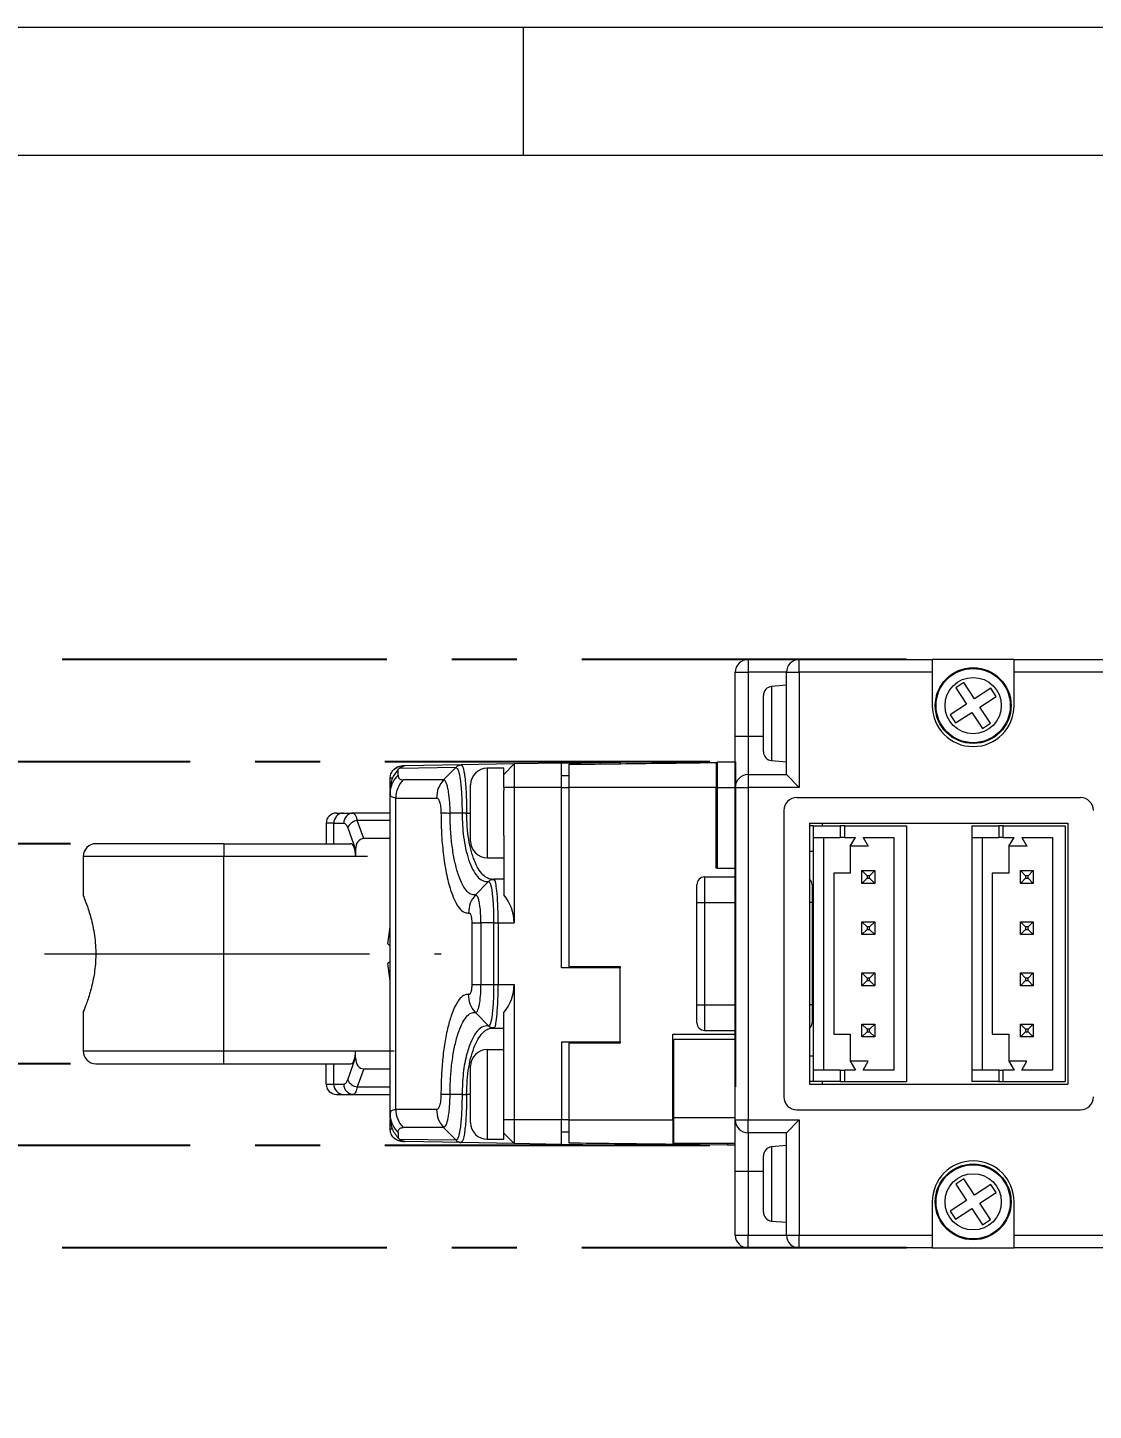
# Paper-space layout '시트1-ENG' of a CAD drawing. Header units: inches. Extents: x 0.2 to 16.3, y 0.2 to 11.5.
# Drawn here: x 3.568 to 5.208, y 9.368 to 11.496 of the extents above; entities that cross this region are included whole.
import ezdxf

# ---------------------------------------------------------------- set-up
doc = ezdxf.new("R2010")
doc.units = ezdxf.units.IN
doc.header["$MEASUREMENT"] = 0
doc.linetypes.add('CENTERX2', pattern=[0.8, 0.5, -0.1, 0.1, -0.1])
doc.layers.add('CENTER_LINE', color=7, linetype='CENTERX2')
doc.styles.add('SLDTEXTSTYLE0', font='TXT', dxfattribs={"width": 0.7})
doc.dimstyles.new('SLDDIMSTYLE10', dxfattribs={"dimtxt": 0.15748, "dimasz": 0.13, "dimexe": 0, "dimexo": 0.0625, "dimgap": 0.03937, "dimtad": 1, "dimdec": 3, "dimrnd": 1e-09, "dimdsep": 46, "dimtxsty": 'SLDTEXTSTYLE0', "dimsah": 1, "dimcen": 0.09, "dimadec": 0, "dimazin": 2, "dimtol": 1, "dimtm": 0.003937, "dimtfac": 1, "dimtdec": 3, "dimtofl": 0, "dimtmove": 0, "dimatfit": 3, "dimfxl": 1, "dimfrac": 2, "dimtolj": 1, "dimarcsym": 0})
doc.dimstyles.new('SLDDIMSTYLE4', dxfattribs={"dimtxt": 0.15748, "dimasz": 0.13, "dimexe": 0, "dimexo": 0.0625, "dimgap": 0.03937, "dimtad": 1, "dimdec": 3, "dimrnd": 1e-09, "dimdsep": 46, "dimtxsty": 'SLDTEXTSTYLE0', "dimsah": 1, "dimcen": 0.09, "dimadec": 0, "dimazin": 2, "dimtfac": 1, "dimtdec": 3, "dimtmove": 0, "dimatfit": 0, "dimfxl": 1, "dimfrac": 2, "dimtolj": 1, "dimtzin": 12, "dimarcsym": 0})
doc.dimstyles.new('SLDDIMSTYLE5', dxfattribs={"dimtxt": 0.15748, "dimasz": 0.13, "dimexe": 0, "dimexo": 0.0625, "dimgap": 0.03937, "dimtad": 1, "dimdec": 3, "dimrnd": 1e-09, "dimdsep": 46, "dimtxsty": 'SLDTEXTSTYLE0', "dimsah": 1, "dimcen": 0.09, "dimadec": 0, "dimazin": 2, "dimtfac": 1, "dimtdec": 3, "dimtofl": 0, "dimtmove": 0, "dimatfit": 3, "dimfxl": 1, "dimfrac": 2, "dimtolj": 1, "dimtzin": 12, "dimarcsym": 0})

# ---------------------------------------------------------------- blocks, each defined once
blk = doc.blocks.new('_D_61')
at = {"layer": 'CENTER_LINE'}
for p, q in [((4.6179, 10.3661), (3.0767, 10.3661)), ((3.116, 10.3661), (3.116, 9.7755)), ((4.6179, 9.7755), (3.0767, 9.7755))]:
    blk.add_line(p, q, dxfattribs=at)
for points in [[(3.116, 10.3661), (3.096, 10.2361), (3.136, 10.2361)], [(3.116, 9.7755), (3.136, 9.9055), (3.096, 9.9055)]]:
    blk.add_solid(points, dxfattribs=at)
at = {"layer": 'CENTER_LINE', "insert": (2.913, 9.8293), "char_height": 0.15748, "attachment_point": 1, "rotation": 90, "style": 'SLDTEXTSTYLE0'}
blk.add_mtext('0.591', dxfattribs=at)
blk = doc.blocks.new('_D_62')
at = {"layer": 'CENTER_LINE'}
for p, q in [((3.4185, 10.2401), (3.4185, 11.3565)), ((3.6336, 10.2401), (3.3791, 10.2401)), ((3.4185, 10.2401), (3.4185, 9.9015)), ((3.6336, 9.9015), (3.3791, 9.9015))]:
    blk.add_line(p, q, dxfattribs=at)
for points in [[(3.4185, 10.2401), (3.3985, 10.1101), (3.4385, 10.1101)], [(3.4185, 9.9015), (3.4385, 10.0315), (3.3985, 10.0315)]]:
    blk.add_solid(points, dxfattribs=at)
at = {"layer": 'CENTER_LINE', "attachment_point": 1, "rotation": 90, "style": 'SLDTEXTSTYLE0'}
for s, insert, char_height in [('0.004', (3.2686, 11.0184), 0.11024), ('0', (3.1401, 11.0184), 0.1102), ('-', (3.2686, 10.9382), 0.1102), ('0.339', (3.2155, 10.3942), 0.15748)]:
    blk.add_mtext(s, dxfattribs=dict(at, insert=insert, char_height=char_height))
blk = doc.blocks.new('_D_63')
at = {"layer": 'CENTER_LINE'}
for p, q in [((2.7084, 10.5235), (2.7084, 10.7735)), ((4.921, 10.5235), (2.669, 10.5235)), ((2.7084, 9.618), (2.7084, 10.5235)), ((4.921, 9.618), (2.669, 9.618)), ((2.7084, 9.618), (2.7084, 9.368))]:
    blk.add_line(p, q, dxfattribs=at)
for points in [[(2.7084, 10.5235), (2.7284, 10.6535), (2.6884, 10.6535)], [(2.7084, 9.618), (2.6884, 9.488), (2.7284, 9.488)]]:
    blk.add_solid(points, dxfattribs=at)
at = {"layer": 'CENTER_LINE', "insert": (2.5054, 9.8293), "char_height": 0.15748, "attachment_point": 1, "rotation": 90, "style": 'SLDTEXTSTYLE0'}
blk.add_mtext('0.906', dxfattribs=at)

psp = doc.layouts.new('시트1-ENG')

# ---------------------------------------------------------------- linework, layer by layer
at = {"color": 7, "linetype": 'Continuous', "lineweight": 18}
for p, q in [((16.3386, 11.4961), (0.1969, 11.4961)), ((4.3307, 11.4961), (4.3307, 11.2992)), ((16.1516, 11.2992), (0.3937, 11.2992)), ((4.6769, 10.5235), (4.6769, 10.5039)), ((4.6769, 10.5235), (4.7557, 10.5235)), ((4.7557, 10.5039), (4.7557, 10.5235)), ((4.7557, 10.5235), (4.9604, 10.5235)), ((4.9604, 10.5235), (4.9604, 10.5039)), ((5.0864, 10.5235), (4.9604, 10.5235)), ((5.0864, 10.5235), (5.4525, 10.5235)), ((5.0864, 10.5039), (5.0864, 10.5235)), ((4.6572, 10.5039), (4.6769, 10.5039)), ((4.6572, 10.4054), (4.6572, 10.5039)), ((4.736, 10.5039), (4.6769, 10.5039)), ((4.6769, 10.5039), (4.6769, 10.4054)), ((4.736, 10.5039), (4.7557, 10.5039)), ((4.736, 10.3464), (4.736, 10.5039)), ((4.7557, 10.5039), (4.7557, 10.3267)), ((4.9604, 10.5039), (4.7557, 10.5039)), ((4.9604, 10.5039), (4.9604, 10.4527)), ((5.0864, 10.4527), (5.0864, 10.5039)), ((5.4525, 10.5039), (5.0864, 10.5039)), ((4.736, 10.4842), (4.7131, 10.4822)), ((5.0092, 10.4881), (4.9967, 10.4799)), ((4.9967, 10.4799), (5.013, 10.4548)), ((5.0255, 10.463), (5.0092, 10.4881)), ((5.0506, 10.4794), (5.0255, 10.463)), ((5.0588, 10.4669), (5.0506, 10.4794)), ((4.7005, 10.3882), (4.7005, 10.4684)), ((5.013, 10.4548), (4.988, 10.4385)), ((5.0337, 10.4505), (5.0588, 10.4669)), ((5.0501, 10.4255), (5.0337, 10.4505)), ((4.988, 10.4385), (4.9962, 10.426)), ((4.9962, 10.426), (5.0212, 10.4423)), ((5.0212, 10.4423), (5.0376, 10.4173)), ((5.0376, 10.4173), (5.0501, 10.4255)), ((4.6572, 10.4054), (4.6769, 10.4054)), ((4.6572, 10.3267), (4.6572, 10.4054)), ((4.6769, 10.4054), (4.6769, 10.3464)), ((4.7005, 10.3818), (4.7005, 10.3882)), ((4.3895, 10.3641), (4.3167, 10.3629)), ((4.3895, 10.3641), (4.4801, 10.3657)), ((4.3895, 10.3267), (4.3895, 10.3641)), ((4.4801, 10.3657), (4.4801, 10.3633)), ((4.6277, 10.3651), (4.6297, 10.3651)), ((4.6297, 10.3661), (4.6572, 10.3661)), ((4.6297, 10.3267), (4.6297, 10.3661)), ((4.7131, 10.3681), (4.736, 10.3661)), ((4.1382, 10.3545), (4.1376, 10.3538)), ((4.1382, 10.3457), (4.1382, 10.3545)), ((4.1407, 10.3565), (4.2273, 10.358)), ((4.1486, 10.3599), (4.1451, 10.3599)), ((4.2352, 10.3614), (4.1486, 10.3599)), ((4.2082, 10.3382), (4.2273, 10.358)), ((4.3167, 10.3629), (4.2352, 10.3614)), ((4.3009, 10.3562), (4.2753, 10.3562)), ((4.2991, 10.3627), (4.299, 10.3626)), ((4.3167, 10.3629), (4.3009, 10.3468)), ((4.3009, 10.3468), (4.3009, 10.3562)), ((4.3009, 10.3267), (4.3009, 10.3468)), ((4.3167, 10.3629), (4.3167, 10.3267)), ((4.4013, 10.3447), (4.3895, 10.3447)), ((4.6769, 10.3464), (4.736, 10.3464)), ((4.6769, 10.3464), (4.6769, 10.3267)), ((4.736, 10.3464), (4.7557, 10.3267)), ((4.1257, 10.3252), (4.1257, 10.3402)), ((4.1257, 10.3179), (4.1257, 10.3232)), ((4.1259, 10.3216), (4.1259, 10.3157)), ((4.2082, 10.3382), (4.1457, 10.3382)), ((4.2498, 10.244), (4.2498, 10.3306)), ((4.3167, 10.3267), (4.3009, 10.3267)), ((4.3009, 10.3267), (4.3009, 10.322)), ((4.3009, 10.2526), (4.3009, 10.322)), ((4.3167, 10.3267), (4.3167, 10.1182)), ((4.3895, 10.3267), (4.3167, 10.3267)), ((4.3895, 10.0491), (4.3895, 10.3267)), ((4.3895, 10.3267), (4.4013, 10.3267)), ((4.4013, 10.0511), (4.4013, 10.3267)), ((4.6297, 10.3267), (4.6277, 10.3267)), ((4.6277, 10.2027), (4.6277, 10.3267)), ((4.6297, 10.3267), (4.6572, 10.3267)), ((4.6297, 10.2027), (4.6297, 10.3267)), ((4.6572, 10.3267), (4.6769, 10.3267)), ((4.6572, 10.1667), (4.6572, 10.3267)), ((4.6769, 10.3267), (4.6769, 9.8149)), ((4.7557, 10.3267), (4.6769, 10.3267)), ((4.1257, 9.8237), (4.1257, 10.3179)), ((4.1346, 9.8312), (4.1346, 10.3104)), ((4.1346, 10.3104), (4.1973, 10.3104)), ((5.1887, 10.3109), (4.7517, 10.3109)), ((4.054, 10.2873), (4.0692, 10.2873)), ((4.0695, 10.2871), (4.0666, 10.2871)), ((4.0699, 10.2868), (4.0692, 10.2873)), ((4.1257, 10.2873), (4.0692, 10.2873)), ((4.2366, 10.2873), (4.2182, 10.2873)), ((4.732, 10.2913), (4.732, 9.8503)), ((4.0392, 10.2716), (4.0273, 10.2716)), ((4.0273, 10.2716), (4.0273, 10.2401)), ((4.0392, 10.2401), (4.0392, 10.2716)), ((4.0392, 10.2716), (4.0544, 10.2716)), ((4.0605, 10.2647), (4.0727, 10.2311)), ((4.0854, 10.248), (4.0753, 10.2758)), ((4.1257, 10.2758), (4.0753, 10.2758)), ((4.7714, 10.2716), (5.169, 10.2716)), ((4.7714, 10.2716), (4.7714, 9.87)), ((4.7773, 10.2676), (4.7714, 10.2676)), ((4.7773, 10.2676), (4.7773, 10.2499)), ((4.7773, 10.2676), (4.8187, 10.2676)), ((4.7911, 10.2716), (4.7911, 10.2676)), ((4.8187, 10.2676), (4.8187, 10.2499)), ((4.8256, 10.2676), (4.8187, 10.2676)), ((4.8256, 10.2499), (4.8256, 10.2676)), ((4.8256, 10.2676), (4.921, 10.2676)), ((4.921, 10.2676), (4.921, 9.8739)), ((5.0214, 10.2676), (5.0214, 10.2499)), ((5.0214, 10.2676), (5.0627, 10.2676)), ((5.0627, 10.2676), (5.0627, 10.2499)), ((5.0697, 10.2676), (5.0627, 10.2676)), ((5.0697, 10.2499), (5.0697, 10.2676)), ((5.0697, 10.2676), (5.1651, 10.2676)), ((5.1651, 10.2676), (5.1651, 9.8739)), ((5.169, 10.2716), (5.169, 9.87)), ((3.8698, 10.2401), (3.8698, 10.2204)), ((3.8698, 10.2401), (4.0656, 10.2401)), ((4.1257, 10.248), (4.0854, 10.248)), ((4.3009, 10.2526), (4.3009, 10.1615)), ((4.6277, 10.248), (4.6297, 10.248)), ((4.7773, 10.2499), (4.8187, 10.2499)), ((4.7773, 10.2499), (4.7773, 9.8917)), ((4.7931, 10.2499), (4.7931, 9.8917)), ((4.8256, 10.2499), (4.8187, 10.2499)), ((4.8256, 10.2499), (4.8423, 10.2499)), ((4.8343, 10.2361), (4.8423, 10.2499)), ((4.862, 10.2361), (4.8343, 10.2361)), ((4.8343, 10.2361), (4.8343, 10.1948)), ((4.8541, 10.2499), (4.9013, 10.2499)), ((4.8541, 10.2499), (4.862, 10.2361)), ((4.9013, 10.2499), (4.9013, 9.8917)), ((5.0214, 10.2499), (5.0627, 10.2499)), ((5.0214, 10.2499), (5.0214, 9.8917)), ((5.0372, 10.2499), (5.0372, 9.8917)), ((5.0697, 10.2499), (5.0627, 10.2499)), ((5.0697, 10.2499), (5.0864, 10.2499)), ((5.0784, 10.2361), (5.0864, 10.2499)), ((5.1061, 10.2361), (5.0784, 10.2361)), ((5.0784, 10.2361), (5.0784, 10.1948)), ((5.0982, 10.2499), (5.1454, 10.2499)), ((5.0982, 10.2499), (5.1061, 10.2361)), ((5.1454, 10.2499), (5.1454, 9.8917)), ((3.6533, 10.2204), (3.6533, 10.1595)), ((3.8698, 9.9212), (3.8698, 10.2204)), ((4.0727, 10.2204), (3.8698, 10.2204)), ((4.0727, 10.2311), (4.0727, 10.2204)), ((4.2753, 10.2184), (4.3009, 10.2184)), ((4.7773, 10.2283), (4.7714, 10.2283)), ((4.6277, 10.2079), (4.6297, 10.2079)), ((4.6297, 10.2027), (4.6277, 10.2027)), ((4.6297, 10.2027), (4.6572, 10.2027)), ((4.8088, 10.1948), (4.8088, 9.9468)), ((4.8343, 10.1948), (4.8088, 10.1948)), ((4.8521, 10.1987), (4.86, 10.1909)), ((4.8521, 10.1987), (4.8718, 10.1987)), ((4.8521, 10.1791), (4.8521, 10.1987)), ((4.8639, 10.1909), (4.8718, 10.1987)), ((4.8718, 10.1987), (4.8718, 10.1791)), ((5.0529, 10.1948), (5.0529, 9.9468)), ((5.0784, 10.1948), (5.0529, 10.1948)), ((5.0962, 10.1791), (5.0962, 10.1987)), ((5.0962, 10.1987), (5.1041, 10.1909)), ((5.0962, 10.1987), (5.1159, 10.1987)), ((5.108, 10.1909), (5.1159, 10.1987)), ((5.1159, 10.1987), (5.1159, 10.1791)), ((4.2773, 10.1818), (4.2574, 10.1612)), ((4.2803, 10.1855), (4.277, 10.1864)), ((4.2872, 10.1844), (4.2828, 10.1842)), ((4.2854, 10.1853), (4.2836, 10.1851)), ((4.3009, 10.1856), (4.2853, 10.1853)), ((4.2857, 10.1853), (4.2854, 10.1853)), ((4.5982, 10.1495), (4.5982, 10.1771)), ((4.61, 10.1889), (4.61, 10.1495)), ((4.61, 10.1889), (4.6572, 10.1889)), ((4.7753, 10.1771), (4.7753, 10.1495)), ((4.8521, 10.1791), (4.86, 10.1869)), ((4.8718, 10.1791), (4.8521, 10.1791)), ((4.8639, 10.1909), (4.86, 10.1909)), ((4.86, 10.1909), (4.86, 10.1869)), ((4.86, 10.1869), (4.8639, 10.1869)), ((4.8639, 10.1869), (4.8639, 10.1909)), ((4.8639, 10.1869), (4.8718, 10.1791)), ((5.0962, 10.1791), (5.1041, 10.1869)), ((5.1159, 10.1791), (5.0962, 10.1791)), ((5.1041, 10.1909), (5.1041, 10.1869)), ((5.108, 10.1909), (5.1041, 10.1909)), ((5.1041, 10.1869), (5.108, 10.1869)), ((5.108, 10.1869), (5.108, 10.1909)), ((5.108, 10.1869), (5.1159, 10.1791)), ((4.6572, 10.1495), (4.6572, 10.1667)), ((4.5982, 10.1495), (4.61, 10.1495)), ((4.5982, 9.992), (4.5982, 10.1495)), ((4.61, 10.1495), (4.6572, 10.1495)), ((4.61, 10.1495), (4.61, 9.992)), ((4.6572, 10.1495), (4.6572, 9.992)), ((4.7753, 10.1495), (4.7753, 9.992)), ((4.1223, 10.086), (4.1257, 10.1123)), ((4.2516, 10.1183), (4.2516, 10.0233)), ((4.2852, 10.1182), (4.2657, 10.1182)), ((4.2657, 10.1182), (4.2657, 10.0234)), ((4.2852, 10.1182), (4.2852, 10.0234)), ((4.2922, 10.1182), (4.2922, 10.0234)), ((4.2922, 10.1182), (4.3167, 10.1182)), ((4.8521, 10.1003), (4.8521, 10.12)), ((4.86, 10.1121), (4.8521, 10.12)), ((4.8521, 10.12), (4.8718, 10.12)), ((4.8521, 10.1003), (4.86, 10.1082)), ((4.86, 10.1121), (4.86, 10.1082)), ((4.8639, 10.1121), (4.86, 10.1121)), ((4.86, 10.1082), (4.8639, 10.1082)), ((4.8639, 10.1121), (4.8718, 10.12)), ((4.8639, 10.1082), (4.8639, 10.1121)), ((4.8718, 10.1003), (4.8639, 10.1082)), ((4.8718, 10.12), (4.8718, 10.1003)), ((5.0962, 10.1003), (5.0962, 10.12)), ((5.1041, 10.1121), (5.0962, 10.12)), ((5.0962, 10.12), (5.1159, 10.12)), ((5.0962, 10.1003), (5.1041, 10.1082)), ((5.1041, 10.1121), (5.1041, 10.1082)), ((5.108, 10.1121), (5.1041, 10.1121)), ((5.1041, 10.1082), (5.108, 10.1082)), ((5.108, 10.1121), (5.1159, 10.12)), ((5.108, 10.1082), (5.108, 10.1121)), ((5.1159, 10.1003), (5.108, 10.1082)), ((5.1159, 10.12), (5.1159, 10.1003)), ((4.8718, 10.1003), (4.8521, 10.1003)), ((5.1159, 10.1003), (5.0962, 10.1003)), ((4.1223, 10.086), (4.1257, 10.0826)), ((4.1257, 10.059), (4.1223, 10.0556)), ((4.1257, 10.0293), (4.1223, 10.0556)), ((4.4801, 10.0491), (4.3895, 10.0491)), ((4.4013, 10.0511), (4.4013, 10.0491)), ((4.4013, 10.0511), (4.4801, 10.0511)), ((4.4801, 10.0511), (4.4801, 10.0491)), ((4.4801, 9.935), (4.4801, 10.0491)), ((4.2657, 10.0234), (4.2852, 10.0234)), ((4.2922, 10.0234), (4.3167, 10.0234)), ((4.3167, 10.0234), (4.3167, 9.8149)), ((4.8521, 10.0216), (4.8521, 10.0413)), ((4.8521, 10.0413), (4.86, 10.0334)), ((4.8521, 10.0413), (4.8718, 10.0413)), ((4.86, 10.0294), (4.8521, 10.0216)), ((4.86, 10.0334), (4.86, 10.0294)), ((4.8639, 10.0334), (4.86, 10.0334)), ((4.86, 10.0294), (4.8639, 10.0294)), ((4.8718, 10.0413), (4.8639, 10.0334)), ((4.8639, 10.0294), (4.8639, 10.0334)), ((4.8639, 10.0294), (4.8718, 10.0216)), ((4.8718, 10.0413), (4.8718, 10.0216)), ((5.0962, 10.0216), (5.0962, 10.0413)), ((5.0962, 10.0413), (5.1041, 10.0334)), ((5.0962, 10.0413), (5.1159, 10.0413)), ((5.1041, 10.0294), (5.0962, 10.0216)), ((5.1041, 10.0334), (5.1041, 10.0294)), ((5.108, 10.0334), (5.1041, 10.0334)), ((5.1041, 10.0294), (5.108, 10.0294)), ((5.1159, 10.0413), (5.108, 10.0334)), ((5.108, 10.0294), (5.108, 10.0334)), ((5.108, 10.0294), (5.1159, 10.0216)), ((5.1159, 10.0413), (5.1159, 10.0216)), ((4.8718, 10.0216), (4.8521, 10.0216)), ((5.1159, 10.0216), (5.0962, 10.0216)), ((3.6533, 9.9823), (3.6533, 9.9212)), ((4.5982, 9.992), (4.61, 9.992)), ((4.5982, 9.9645), (4.5982, 9.992)), ((4.61, 9.992), (4.6572, 9.992)), ((4.61, 9.992), (4.61, 9.9527)), ((4.6572, 9.9749), (4.6572, 9.992)), ((4.7753, 9.992), (4.7753, 9.9645)), ((4.2574, 9.9803), (4.2773, 9.9598)), ((4.3009, 9.8889), (4.3009, 9.9801)), ((4.6572, 9.8149), (4.6572, 9.9749)), ((4.8521, 9.9428), (4.8521, 9.9625)), ((4.8521, 9.9625), (4.86, 9.9546)), ((4.8521, 9.9625), (4.8718, 9.9625)), ((4.8639, 9.9546), (4.8718, 9.9625)), ((4.8718, 9.9625), (4.8718, 9.9428)), ((5.0962, 9.9428), (5.0962, 9.9625)), ((5.0962, 9.9625), (5.1041, 9.9546)), ((5.0962, 9.9625), (5.1159, 9.9625)), ((5.108, 9.9546), (5.1159, 9.9625)), ((5.1159, 9.9625), (5.1159, 9.9428)), ((4.2805, 9.9575), (4.2872, 9.9572)), ((4.2852, 9.9562), (4.3009, 9.956)), ((4.5608, 9.9468), (4.6572, 9.9468)), ((4.5608, 9.8149), (4.5608, 9.9468)), ((4.5627, 9.8188), (4.5627, 9.9387)), ((4.6572, 9.9387), (4.5627, 9.9387)), ((4.61, 9.9527), (4.6572, 9.9527)), ((4.8088, 9.9468), (4.8343, 9.9468)), ((4.8343, 9.9468), (4.8343, 9.9054)), ((4.8521, 9.9428), (4.86, 9.9507)), ((4.8718, 9.9428), (4.8521, 9.9428)), ((4.86, 9.9546), (4.86, 9.9507)), ((4.8639, 9.9546), (4.86, 9.9546)), ((4.86, 9.9507), (4.8639, 9.9507)), ((4.8639, 9.9507), (4.8639, 9.9546)), ((4.8639, 9.9507), (4.8718, 9.9428)), ((5.0529, 9.9468), (5.0784, 9.9468)), ((5.0784, 9.9468), (5.0784, 9.9054)), ((5.0962, 9.9428), (5.1041, 9.9507)), ((5.1159, 9.9428), (5.0962, 9.9428)), ((5.1041, 9.9546), (5.1041, 9.9507)), ((5.108, 9.9546), (5.1041, 9.9546)), ((5.1041, 9.9507), (5.108, 9.9507)), ((5.108, 9.9507), (5.108, 9.9546)), ((5.108, 9.9507), (5.1159, 9.9428)), ((3.8698, 9.9212), (4.0727, 9.9212)), ((3.8698, 9.9015), (3.8698, 9.9212)), ((4.0727, 9.9105), (4.0727, 9.9212)), ((4.3009, 9.9231), (4.2753, 9.9231)), ((4.3895, 9.935), (4.4801, 9.935)), ((4.3895, 9.935), (4.3895, 9.8149)), ((4.4013, 9.935), (4.4013, 9.933)), ((4.4013, 9.8149), (4.4013, 9.933)), ((4.4801, 9.933), (4.4013, 9.933)), ((4.4801, 9.935), (4.4801, 9.933)), ((3.8698, 9.9015), (4.0656, 9.9015)), ((4.0273, 9.87), (4.0273, 9.9015)), ((4.0392, 9.87), (4.0392, 9.9015)), ((4.0605, 9.8769), (4.0727, 9.9105)), ((4.2498, 9.8536), (4.2498, 9.8976)), ((4.7773, 9.9133), (4.7714, 9.9133)), ((4.8343, 9.9054), (4.8423, 9.8917)), ((4.862, 9.9054), (4.8343, 9.9054)), ((4.8541, 9.8917), (4.862, 9.9054)), ((5.0784, 9.9054), (5.0864, 9.8917)), ((5.1061, 9.9054), (5.0784, 9.9054)), ((5.0982, 9.8917), (5.1061, 9.9054)), ((4.0854, 9.8936), (4.0753, 9.8658)), ((4.0854, 9.8936), (4.1257, 9.8936)), ((4.3009, 9.8532), (4.3009, 9.8889)), ((4.5627, 9.8936), (4.5608, 9.8936)), ((4.7773, 9.8917), (4.7773, 9.8739)), ((4.8187, 9.8917), (4.7773, 9.8917)), ((4.8187, 9.8917), (4.8256, 9.8917)), ((4.8187, 9.8917), (4.8187, 9.8739)), ((4.8423, 9.8917), (4.8256, 9.8917)), ((4.8256, 9.8739), (4.8256, 9.8917)), ((4.9013, 9.8917), (4.8541, 9.8917)), ((5.0214, 9.8917), (5.0214, 9.8739)), ((5.0627, 9.8917), (5.0214, 9.8917)), ((5.0627, 9.8917), (5.0697, 9.8917)), ((5.0627, 9.8917), (5.0627, 9.8739)), ((5.0864, 9.8917), (5.0697, 9.8917)), ((5.0697, 9.8739), (5.0697, 9.8917)), ((5.1454, 9.8917), (5.0982, 9.8917)), ((4.0273, 9.87), (4.0392, 9.87)), ((4.0392, 9.87), (4.0544, 9.87)), ((4.054, 9.8542), (4.0692, 9.8542)), ((4.0666, 9.8545), (4.0696, 9.8545)), ((4.0692, 9.8542), (4.1257, 9.8542)), ((4.0753, 9.8658), (4.1257, 9.8658)), ((4.2366, 9.8542), (4.2182, 9.8543)), ((4.2498, 9.8109), (4.2498, 9.8536)), ((4.3009, 9.8196), (4.3009, 9.8532)), ((4.7773, 9.8739), (4.7714, 9.8739)), ((4.7714, 9.87), (5.169, 9.87)), ((4.8187, 9.8739), (4.7773, 9.8739)), ((4.7911, 9.8739), (4.7911, 9.87)), ((4.8187, 9.8739), (4.8256, 9.8739)), ((4.8256, 9.8739), (4.921, 9.8739)), ((5.0627, 9.8739), (5.0214, 9.8739)), ((5.0627, 9.8739), (5.0697, 9.8739)), ((5.0697, 9.8739), (5.1651, 9.8739)), ((4.1257, 9.8237), (4.1262, 9.8248)), ((4.1257, 9.8183), (4.1257, 9.8237)), ((4.1257, 9.8014), (4.1257, 9.8164)), ((4.1259, 9.8259), (4.1259, 9.8199)), ((4.1973, 9.8312), (4.1346, 9.8312)), ((4.3009, 9.8149), (4.3009, 9.8196)), ((4.3167, 9.8149), (4.3009, 9.8149)), ((4.3009, 9.7947), (4.3009, 9.8149)), ((4.3895, 9.8149), (4.3167, 9.8149)), ((4.3167, 9.8149), (4.3167, 9.7787)), ((4.3895, 9.7774), (4.3895, 9.8149)), ((4.4013, 9.8149), (4.3895, 9.8149)), ((4.5608, 9.8149), (4.5627, 9.8149)), ((4.5627, 9.8188), (4.6572, 9.8188)), ((4.5627, 9.7794), (4.5627, 9.8188)), ((4.6572, 9.8149), (4.6769, 9.8149)), ((4.6572, 9.7361), (4.6572, 9.8149)), ((4.6769, 9.8149), (4.7557, 9.8149)), ((4.6769, 9.7952), (4.6769, 9.8149)), ((4.736, 9.7952), (4.7557, 9.8149)), ((4.7517, 9.8306), (5.1887, 9.8306)), ((4.7557, 9.8149), (4.7557, 9.6377)), ((4.1382, 9.7958), (4.1382, 9.7871)), ((4.2082, 9.8033), (4.1457, 9.8033)), ((4.2273, 9.7836), (4.2082, 9.8033)), ((4.3009, 9.7854), (4.3009, 9.7947)), ((4.3167, 9.7787), (4.3009, 9.7947)), ((4.3895, 9.7969), (4.4013, 9.7969)), ((4.736, 9.7952), (4.6769, 9.7952)), ((4.6769, 9.7952), (4.6769, 9.7361)), ((4.736, 9.6377), (4.736, 9.7952)), ((4.1382, 9.7871), (4.1376, 9.7878)), ((4.2273, 9.7836), (4.1407, 9.7851)), ((4.1486, 9.7816), (4.1451, 9.7817)), ((4.2352, 9.7801), (4.1486, 9.7816)), ((4.2368, 9.7823), (4.2352, 9.7801)), ((4.3167, 9.7787), (4.2352, 9.7801)), ((4.2753, 9.7854), (4.3009, 9.7854)), ((4.299, 9.779), (4.2991, 9.7789)), ((4.3895, 9.7774), (4.3167, 9.7787)), ((4.4879, 9.7757), (4.3895, 9.7774)), ((4.4879, 9.7782), (4.4879, 9.7757)), ((4.4879, 9.7757), (4.4998, 9.7755)), ((4.5687, 9.7755), (4.4998, 9.7755)), ((4.6454, 9.7763), (4.5608, 9.7773)), ((4.5627, 9.7794), (4.6572, 9.7794)), ((4.5687, 9.7755), (4.5687, 9.7772)), ((4.6454, 9.7794), (4.6454, 9.7763)), ((4.6572, 9.7761), (4.6454, 9.7763)), ((4.736, 9.7755), (4.7131, 9.7735)), ((4.7005, 9.6795), (4.7005, 9.7598)), ((4.6572, 9.7361), (4.6769, 9.7361)), ((4.6572, 9.6377), (4.6572, 9.7361)), ((4.6769, 9.7361), (4.6769, 9.6377)), ((5.0092, 9.7243), (4.9967, 9.7161)), ((4.9967, 9.7161), (5.013, 9.6911)), ((5.0255, 9.6992), (5.0092, 9.7243)), ((5.0506, 9.7156), (5.0255, 9.6992)), ((5.0588, 9.7031), (5.0506, 9.7156)), ((4.9604, 9.6889), (4.9604, 9.6377)), ((5.013, 9.6911), (4.988, 9.6747)), ((5.0337, 9.6867), (5.0588, 9.7031)), ((5.0501, 9.6617), (5.0337, 9.6867)), ((5.0864, 9.6377), (5.0864, 9.6889)), ((4.7005, 9.6731), (4.7005, 9.6795)), ((4.988, 9.6747), (4.9962, 9.6622)), ((4.9962, 9.6622), (5.0212, 9.6785)), ((5.0212, 9.6785), (5.0376, 9.6535)), ((5.0376, 9.6535), (5.0501, 9.6617)), ((4.7131, 9.6594), (4.736, 9.6574)), ((4.6572, 9.6377), (4.6769, 9.6377)), ((4.6769, 9.6377), (4.736, 9.6377)), ((4.6769, 9.618), (4.6769, 9.6377)), ((4.736, 9.6377), (4.7557, 9.6377)), ((4.7557, 9.6377), (4.9604, 9.6377)), ((4.7557, 9.618), (4.7557, 9.6377)), ((4.9604, 9.6377), (4.9604, 9.618)), ((5.0864, 9.6377), (5.4525, 9.6377)), ((5.0864, 9.618), (5.0864, 9.6377)), ((4.7557, 9.618), (4.6769, 9.618)), ((4.9604, 9.618), (4.7557, 9.618)), ((4.9604, 9.618), (5.0864, 9.618)), ((5.4525, 9.618), (5.0864, 9.618))]:
    psp.add_line(p, q, dxfattribs=at)
at = {"color": 8, "linetype": 'Continuous', "lineweight": 18}
for p, q in [((4.7131, 10.4822), (4.7131, 10.3765)), ((4.6769, 10.4054), (4.7005, 10.4054)), ((4.7131, 10.3765), (4.7131, 10.3681)), ((4.1451, 10.3599), (4.1451, 10.3593)), ((4.2753, 10.3562), (4.2753, 10.2184)), ((4.2436, 10.2873), (4.2498, 10.2873)), ((4.6297, 10.2469), (4.6277, 10.2469)), ((3.8698, 10.2204), (3.6533, 10.2204)), ((4.6297, 10.2162), (4.6277, 10.2162)), ((4.6297, 10.2132), (4.6277, 10.2132)), ((4.6297, 10.2128), (4.6277, 10.2128)), ((4.7753, 10.1495), (4.7714, 10.1495)), ((4.7753, 9.992), (4.7714, 9.992)), ((3.6533, 9.9212), (3.8698, 9.9212)), ((4.2753, 9.9231), (4.2753, 9.8532)), ((4.2498, 9.8542), (4.2436, 9.8542)), ((4.2753, 9.8532), (4.2753, 9.7854)), ((4.1451, 9.7823), (4.1451, 9.7817)), ((4.7131, 9.7735), (4.7131, 9.6678)), ((4.6769, 9.7361), (4.7005, 9.7361)), ((4.7131, 9.6678), (4.7131, 9.6594))]:
    psp.add_line(p, q, dxfattribs=at)
at = {"color": 7, "linetype": 'Continuous', "lineweight": 18}
for centre, radius in [((5.0234, 10.4527), 0.0584), ((5.0234, 10.4527), 0.0571), ((5.0234, 10.4527), 0.0433), ((5.0234, 9.6889), 0.0584), ((5.0234, 9.6889), 0.0571), ((5.0234, 9.6889), 0.0433)]:
    psp.add_circle(centre, radius, dxfattribs=at)
for centre, radius, start, end in [((4.6769, 10.5039), 0.0197, 90, 180), ((4.7557, 10.5039), 0.0197, 90, 180), ((4.7143, 10.4684), 0.0138, 95, 180), ((5.0234, 10.4527), 0.063, 180, 0), ((4.7143, 10.3818), 0.0138, 180, 265), ((4.1488, 10.3487), 0.0112, 91.1771, 136.307), ((4.2753, 10.3306), 0.0256, 90, 180), ((4.6769, 10.3267), 0.0197, 90, 180), ((4.1747, 10.3105), 0.0401, 136.2244, 180.1629), ((4.7517, 10.2913), 0.0197, 90, 180), ((5.1887, 10.2913), 0.0197, 0, 90), ((4.0431, 10.2716), 0.0157, 90, 180), ((4.0545, 10.272), 0.0153, 91.8362, 181.7254), ((4.0697, 10.272), 0.0153, 91.8362, 181.7254), ((4.0778, 10.2571), 0.0189, 97.6156, 156.3064), ((3.673, 10.2204), 0.0197, 90, 180), ((4.2753, 10.244), 0.0256, 180, 270), ((4.61, 10.1771), 0.0118, 90, 180), ((4.7635, 10.1771), 0.0118, 0, 48.1897), ((4.61, 9.9645), 0.0118, 180, 270), ((4.7635, 9.9645), 0.0118, 311.8103, 0), ((3.673, 9.9212), 0.0197, 180, 270), ((4.2753, 9.8976), 0.0256, 90, 180), ((4.0778, 9.8845), 0.0189, 203.6936, 262.3844), ((4.0431, 9.87), 0.0157, 180, 270), ((4.0545, 9.8695), 0.0153, 178.2746, 268.1638), ((4.0697, 9.8695), 0.0153, 178.2746, 268.1638), ((4.7517, 9.8503), 0.0197, 180, 270), ((5.1887, 9.8503), 0.0197, 270, 0), ((4.1747, 9.8311), 0.0401, 179.8371, 223.7756), ((4.2753, 9.8109), 0.0256, 180, 270), ((4.6769, 9.8149), 0.0197, 180, 270), ((4.1488, 9.7928), 0.0112, 223.693, 268.8224), ((4.7143, 9.7598), 0.0138, 95, 180), ((5.0234, 9.6889), 0.063, 0, 180), ((4.7143, 9.6731), 0.0138, 180, 265), ((4.6769, 9.6377), 0.0197, 180, 270), ((4.7557, 9.6377), 0.0197, 180, 270)]:
    psp.add_arc(centre, radius, start, end, dxfattribs=at)
at = {"color": 8, "linetype": 'Continuous', "lineweight": 18}
for centre, start, end in [((4.1634, 10.3177), 131.9193, 174.1094), ((4.1634, 9.8238), 185.8906, 228.0807)]:
    psp.add_arc(centre, 0.0376, start, end, dxfattribs=at)
at = {"color": 7, "linetype": 'Continuous', "lineweight": 18}
for centre, major_axis, ratio, start_param, end_param in [((4.0656, 10.2204), (0, 0.0197), 0.36397, 4.712389, 6.283185), ((4.0895, 10.2257), (0.0079, -0.0216), 0.684791, 2.897326, 4.223856), ((4.2513, 10.1182), (0, 0.0665), 0.982842, 4.712389, 5.421162), ((4.2513, 10.0234), (0, 0.0665), 0.982842, 4.003616, 4.712389), ((4.0656, 9.9212), (0, 0.0197), 0.36397, 3.141593, 4.712389), ((4.0895, 9.9159), (-0.0079, -0.0216), 0.684791, 5.200922, 6.527452)]:
    psp.add_ellipse(centre, major_axis=major_axis, ratio=ratio, start_param=start_param, end_param=end_param, dxfattribs=at)
for points, knots in [([(4.4013, 10.3623), (4.4436, 10.3628), (4.519, 10.3637), (4.5945, 10.3647), (4.6277, 10.3651)], [0, 0, 0, 0, 0.560004, 1, 1, 1, 1]), ([(4.6277, 10.3651), (4.6277, 10.3647), (4.6277, 10.3638), (4.6277, 10.3572), (4.6277, 10.3474), (4.6277, 10.3367), (4.6277, 10.3295), (4.6277, 10.3267)], [0, 0, 0, 0, 0.214703, 0.429407, 0.644092, 0.858769, 1, 1, 1, 1]), ([(4.1257, 10.3402), (4.126, 10.3427), (4.1265, 10.3477), (4.131, 10.3543), (4.1365, 10.358), (4.1413, 10.3596), (4.1438, 10.3598), (4.1451, 10.3599)], [0, 0, 0, 0, 0.260217, 0.529104, 0.765257, 0.882426, 1, 1, 1, 1]), ([(4.1376, 10.3538), (4.134, 10.349), (4.1273, 10.34), (4.1263, 10.3286), (4.1257, 10.3232)], [0, 0, 0, 0, 0.5298078, 1, 1, 1, 1]), ([(4.1453, 10.3595), (4.1441, 10.3594), (4.1418, 10.3592), (4.1382, 10.3584), (4.1351, 10.357), (4.1326, 10.3555), (4.1317, 10.3542), (4.1316, 10.3541)], [0, 0, 0, 0, 0.222174, 0.413005, 0.687461, 0.978017, 1, 1, 1, 1]), ([(4.1486, 10.3599), (4.1481, 10.3599), (4.1471, 10.3598), (4.1454, 10.359), (4.1437, 10.3582), (4.1418, 10.3571), (4.1396, 10.3557), (4.1384, 10.3547), (4.1378, 10.3543)], [0, 0, 0, 0, 0.190555, 0.35137, 0.488522, 0.60889, 0.817293, 1, 1, 1, 1]), ([(4.1379, 10.3542), (4.1379, 10.3543), (4.1378, 10.3545), (4.1381, 10.3545), (4.1382, 10.3545)], [0, 0, 0, 0, 0.2820927, 1, 1, 1, 1]), ([(4.1407, 10.3565), (4.1407, 10.3565), (4.1406, 10.3564), (4.1403, 10.3563), (4.1397, 10.3559), (4.139, 10.3552), (4.1385, 10.3547), (4.1382, 10.3545)], [0, 0, 0, 0, 0.105787, 0.213994, 0.459109, 0.727072, 1, 1, 1, 1]), ([(4.1382, 10.3457), (4.1385, 10.3435), (4.1391, 10.3392), (4.1435, 10.3385), (4.1457, 10.3382)], [0, 0, 0, 0, 0.504154, 1, 1, 1, 1]), ([(4.2273, 10.358), (4.2277, 10.3583), (4.2288, 10.3594), (4.2308, 10.3605), (4.2331, 10.3613), (4.2345, 10.3614), (4.2352, 10.3614)], [0, 0, 0, 0, 0.183981, 0.49927, 0.753248, 1, 1, 1, 1]), ([(4.2273, 10.358), (4.2285, 10.3568), (4.231, 10.3545), (4.2341, 10.3383), (4.2362, 10.315), (4.2365, 10.2966), (4.2366, 10.2873)], [0, 0, 0, 0, 0.249805, 0.499421, 0.749356, 1, 1, 1, 1]), ([(4.2352, 10.3614), (4.2352, 10.3614), (4.2352, 10.3614), (4.2352, 10.3614), (4.2353, 10.3614), (4.2358, 10.3614), (4.2364, 10.3604), (4.2368, 10.3596)], [0, 0, 0, 0, 0.00149, 0.01351, 0.04715, 0.17482, 1, 1, 1, 1]), ([(4.4013, 10.3267), (4.4013, 10.3307), (4.4013, 10.3387), (4.4013, 10.3494), (4.4013, 10.3574), (4.4013, 10.3617), (4.4013, 10.3621), (4.4013, 10.3623)], [0, 0, 0, 0, 0.2147016, 0.4294041, 0.6440889, 0.8587662, 1, 1, 1, 1]), ([(4.2082, 10.3382), (4.205, 10.3342), (4.1987, 10.326), (4.1978, 10.3156), (4.1973, 10.3104)], [0, 0, 0, 0, 0.500435, 1, 1, 1, 1]), ([(4.2182, 10.2873), (4.2181, 10.2928), (4.2179, 10.3045), (4.2163, 10.318), (4.2144, 10.3273), (4.2126, 10.3331), (4.2105, 10.3373), (4.209, 10.3379), (4.2082, 10.3382)], [0, 0, 0, 0, 0.20459, 0.437673, 0.566426, 0.702382, 0.846176, 1, 1, 1, 1]), ([(4.6277, 10.3267), (4.5855, 10.3267), (4.51, 10.3268), (4.4345, 10.3267), (4.4013, 10.3267)], [0, 0, 0, 0, 0.560005, 1, 1, 1, 1]), ([(4.1346, 10.3104), (4.132, 10.3107), (4.1268, 10.3114), (4.1261, 10.3157), (4.1257, 10.3179)], [0, 0, 0, 0, 0.495576, 1, 1, 1, 1]), ([(4.1973, 10.3104), (4.1982, 10.3103), (4.1994, 10.3102), (4.201, 10.3075), (4.202, 10.3048), (4.2029, 10.3012), (4.2036, 10.2969), (4.2041, 10.2923), (4.2041, 10.2891), (4.2041, 10.2875)], [0, 0, 0, 0, 0.245572, 0.373218, 0.499285, 0.625401, 0.751777, 0.877837, 1, 1, 1, 1]), ([(4.2041, 10.2875), (4.2043, 10.2773), (4.2046, 10.2561), (4.2074, 10.2246), (4.212, 10.194), (4.2195, 10.1645), (4.2286, 10.1448), (4.2381, 10.1341), (4.2438, 10.1336), (4.2467, 10.1333)], [0, 0, 0, 0, 0.1215868, 0.2524027, 0.39297, 0.5431842, 0.7413846, 0.8630007, 1, 1, 1, 1]), ([(4.2041, 10.2875), (4.2056, 10.2875), (4.2085, 10.2874), (4.215, 10.2874), (4.2182, 10.2873)], [0, 0, 0, 0, 0.497276, 1, 1, 1, 1]), ([(4.2574, 10.1612), (4.255, 10.1613), (4.25, 10.1613), (4.2428, 10.1678), (4.236, 10.1786), (4.2299, 10.1941), (4.2249, 10.2135), (4.2211, 10.2362), (4.2186, 10.2612), (4.2183, 10.2786), (4.2182, 10.2873)], [0, 0, 0, 0, 0.123584, 0.248726, 0.373798, 0.499207, 0.624438, 0.749796, 0.875432, 1, 1, 1, 1]), ([(4.2366, 10.2873), (4.237, 10.2749), (4.2377, 10.2556), (4.242, 10.232), (4.2466, 10.2149), (4.2527, 10.2002), (4.26, 10.1891), (4.2684, 10.182), (4.2743, 10.1819), (4.2773, 10.1818)], [0, 0, 0, 0, 0.2085135, 0.3236811, 0.4455327, 0.5742537, 0.7096409, 0.8517686, 1, 1, 1, 1]), ([(4.2436, 10.2873), (4.2423, 10.2873), (4.2398, 10.2873), (4.2377, 10.2873), (4.2366, 10.2873)], [0, 0, 0, 0, 0.497258, 1, 1, 1, 1]), ([(4.2836, 10.1851), (4.281, 10.1854), (4.276, 10.1861), (4.2684, 10.1919), (4.2616, 10.201), (4.2564, 10.2116), (4.2529, 10.2213), (4.2497, 10.2321), (4.2465, 10.2467), (4.2442, 10.2663), (4.2438, 10.2802), (4.2436, 10.2873)], [0, 0, 0, 0, 0.125745, 0.25123, 0.384795, 0.501655, 0.567479, 0.631015, 0.751263, 0.872159, 1, 1, 1, 1]), ([(4.0544, 10.2716), (4.0554, 10.2713), (4.057, 10.2709), (4.059, 10.2682), (4.06, 10.2658), (4.0605, 10.2647)], [0, 0, 0, 0, 0.428724, 0.713281, 1, 1, 1, 1]), ([(3.8698, 10.2401), (3.8575, 10.2401), (3.8327, 10.2401), (3.8025, 10.2401), (3.7791, 10.2401), (3.756, 10.2401), (3.7297, 10.2401), (3.704, 10.2401), (3.6861, 10.2401), (3.675, 10.2401), (3.6736, 10.2401), (3.673, 10.2401)], [0, 0, 0, 0, 0.120042, 0.239982, 0.304399, 0.36875, 0.500082, 0.631415, 0.760018, 0.880043, 1, 1, 1, 1]), ([(4.2854, 10.1853), (4.2846, 10.1852), (4.2831, 10.1851), (4.281, 10.1844), (4.279, 10.1833), (4.2779, 10.1823), (4.2773, 10.1818)], [0, 0, 0, 0, 0.247686, 0.500027, 0.752355, 1, 1, 1, 1]), ([(4.2773, 10.1818), (4.2784, 10.1811), (4.2804, 10.1798), (4.2826, 10.1676), (4.2839, 10.1547), (4.2847, 10.1434), (4.2851, 10.1311), (4.2851, 10.1225), (4.2852, 10.1182)], [0, 0, 0, 0, 0.249328, 0.498429, 0.623734, 0.74892, 0.874188, 1, 1, 1, 1]), ([(4.2922, 10.1182), (4.2921, 10.1263), (4.2919, 10.1427), (4.2907, 10.1638), (4.2891, 10.1769), (4.2874, 10.1841), (4.2863, 10.1849), (4.2857, 10.1853)], [0, 0, 0, 0, 0.228905, 0.465972, 0.685045, 0.830821, 1, 1, 1, 1]), ([(3.6537, 10.1595), (3.6535, 10.1597), (3.653, 10.1611), (3.6557, 10.1545), (3.6611, 10.14), (3.6679, 10.1171), (3.6727, 10.0885), (3.673, 10.0584), (3.6692, 10.0309), (3.663, 10.0071), (3.6568, 9.9897), (3.6532, 9.9809), (3.6536, 9.982), (3.6537, 9.9823)], [0, 0, 0, 0, 0.024181, 0.122964, 0.223309, 0.33065, 0.441323, 0.54484, 0.64194, 0.743179, 0.852487, 0.961923, 1, 1, 1, 1]), ([(4.2574, 10.1612), (4.2542, 10.1572), (4.2479, 10.149), (4.2471, 10.1385), (4.2467, 10.1333)], [0, 0, 0, 0, 0.50013, 1, 1, 1, 1]), ([(4.2657, 10.1182), (4.2656, 10.1221), (4.2655, 10.1303), (4.2646, 10.1407), (4.2633, 10.1492), (4.2617, 10.156), (4.2596, 10.1607), (4.2581, 10.1611), (4.2574, 10.1612)], [0, 0, 0, 0, 0.167736, 0.352143, 0.487172, 0.638974, 0.831837, 1, 1, 1, 1]), ([(4.2467, 10.1333), (4.247, 10.1334), (4.2476, 10.1337), (4.2485, 10.1331), (4.2493, 10.132), (4.2501, 10.1302), (4.2507, 10.1278), (4.2512, 10.1249), (4.2515, 10.1217), (4.2516, 10.1194), (4.2516, 10.1183)], [0, 0, 0, 0, 0.11782, 0.242931, 0.371062, 0.499161, 0.624773, 0.752597, 0.87771, 1, 1, 1, 1]), ([(4.2516, 10.0233), (4.2516, 10.0222), (4.2515, 10.0199), (4.2512, 10.0167), (4.2507, 10.0138), (4.2501, 10.0114), (4.2493, 10.0096), (4.2485, 10.0085), (4.2476, 10.0079), (4.247, 10.0082), (4.2467, 10.0083)], [0, 0, 0, 0, 0.120683, 0.247152, 0.372056, 0.500257, 0.625655, 0.756459, 0.880216, 1, 1, 1, 1]), ([(4.2574, 9.9803), (4.2581, 9.9805), (4.2593, 9.9807), (4.2611, 9.9841), (4.2626, 9.9891), (4.2642, 9.997), (4.2654, 10.0086), (4.2656, 10.0187), (4.2657, 10.0234)], [0, 0, 0, 0, 0.1558575, 0.3009533, 0.4379236, 0.5671246, 0.799357, 1, 1, 1, 1]), ([(4.2852, 10.0234), (4.2851, 10.0191), (4.2851, 10.0105), (4.2847, 9.9982), (4.2839, 9.9869), (4.2826, 9.974), (4.2804, 9.9618), (4.2784, 9.9604), (4.2773, 9.9598)], [0, 0, 0, 0, 0.125761, 0.251022, 0.376238, 0.501616, 0.75075, 1, 1, 1, 1]), ([(4.2467, 10.0083), (4.245, 10.0083), (4.2414, 10.0083), (4.2364, 10.0051), (4.2316, 10), (4.2263, 9.9916), (4.2205, 9.9784), (4.2146, 9.9583), (4.2098, 9.9344), (4.2065, 9.9081), (4.2045, 9.8812), (4.2042, 9.8631), (4.2041, 9.8541)], [0, 0, 0, 0, 0.080707, 0.163031, 0.235727, 0.308087, 0.427291, 0.54596, 0.667966, 0.784297, 0.893231, 1, 1, 1, 1]), ([(4.2574, 9.9803), (4.257, 9.9808), (4.2536, 9.9844), (4.248, 9.9933), (4.2472, 10.0031), (4.2467, 10.0083)], [0, 0, 0, 0, 0.057383, 0.500719, 1, 1, 1, 1]), ([(4.2182, 9.8543), (4.2183, 9.863), (4.2186, 9.8804), (4.2211, 9.9054), (4.2249, 9.9281), (4.2299, 9.9475), (4.236, 9.963), (4.2428, 9.9738), (4.25, 9.9803), (4.255, 9.9803), (4.2574, 9.9803)], [0, 0, 0, 0, 0.124691, 0.250146, 0.375426, 0.500837, 0.625995, 0.751307, 0.876449, 1, 1, 1, 1]), ([(4.2773, 9.9598), (4.2739, 9.9596), (4.2671, 9.9593), (4.2581, 9.9503), (4.2502, 9.9361), (4.2432, 9.9161), (4.2377, 9.8877), (4.237, 9.8654), (4.2366, 9.8542)], [0, 0, 0, 0, 0.165533, 0.335366, 0.46358, 0.624197, 0.813309, 1, 1, 1, 1]), ([(4.2854, 9.9563), (4.2842, 9.9564), (4.2822, 9.9566), (4.2798, 9.9577), (4.2783, 9.9588), (4.2776, 9.9595), (4.2773, 9.9598)], [0, 0, 0, 0, 0.375097, 0.670769, 0.878802, 1, 1, 1, 1]), ([(4.2769, 9.9551), (4.2772, 9.9552), (4.279, 9.9562), (4.2819, 9.9566), (4.2845, 9.9564), (4.2854, 9.9563)], [0, 0, 0, 0, 0.07716, 0.671556, 1, 1, 1, 1]), ([(4.2857, 9.9564), (4.2859, 9.9564), (4.2862, 9.9563), (4.2866, 9.9569), (4.2867, 9.9571)], [0, 0, 0, 0, 0.627435, 1, 1, 1, 1]), ([(3.673, 9.9015), (3.6736, 9.9015), (3.675, 9.9015), (3.6861, 9.9015), (3.704, 9.9015), (3.7297, 9.9015), (3.756, 9.9015), (3.7791, 9.9015), (3.8025, 9.9015), (3.8327, 9.9015), (3.8575, 9.9015), (3.8698, 9.9015)], [0, 0, 0, 0, 0.119957, 0.239982, 0.368585, 0.499918, 0.63125, 0.695601, 0.760018, 0.879958, 1, 1, 1, 1]), ([(4.0605, 9.8769), (4.0598, 9.8752), (4.0585, 9.8724), (4.0563, 9.8704), (4.0551, 9.8701), (4.0544, 9.87)], [0, 0, 0, 0, 0.427559, 0.711619, 1, 1, 1, 1]), ([(4.0753, 9.8658), (4.0746, 9.8629), (4.0734, 9.8585), (4.0712, 9.855), (4.07, 9.8545), (4.0692, 9.8542)], [0, 0, 0, 0, 0.430059, 0.666913, 1, 1, 1, 1]), ([(4.2041, 9.8541), (4.2041, 9.8525), (4.2041, 9.8493), (4.2036, 9.8446), (4.2029, 9.8404), (4.2021, 9.8368), (4.201, 9.834), (4.1994, 9.8314), (4.1982, 9.8313), (4.1973, 9.8312)], [0, 0, 0, 0, 0.121784, 0.248137, 0.373872, 0.500587, 0.62603, 0.753831, 1, 1, 1, 1]), ([(4.2182, 9.8543), (4.215, 9.8542), (4.2085, 9.8542), (4.2056, 9.8541), (4.2041, 9.8541)], [0, 0, 0, 0, 0.502722, 1, 1, 1, 1]), ([(4.2082, 9.8033), (4.2095, 9.8042), (4.2121, 9.8058), (4.2149, 9.8159), (4.2166, 9.8264), (4.2178, 9.8383), (4.2181, 9.848), (4.2182, 9.8543)], [0, 0, 0, 0, 0.256012, 0.50256, 0.638236, 0.766006, 1, 1, 1, 1]), ([(4.2366, 9.8542), (4.2365, 9.845), (4.2362, 9.8266), (4.2341, 9.8033), (4.231, 9.787), (4.2285, 9.7848), (4.2273, 9.7836)], [0, 0, 0, 0, 0.250224, 0.500004, 0.749764, 1, 1, 1, 1]), ([(4.2366, 9.8542), (4.2377, 9.8542), (4.2398, 9.8543), (4.2423, 9.8542), (4.2436, 9.8542)], [0, 0, 0, 0, 0.502742, 1, 1, 1, 1]), ([(4.1257, 9.8183), (4.1263, 9.813), (4.1273, 9.8016), (4.134, 9.7925), (4.1376, 9.7878)], [0, 0, 0, 0, 0.4709453, 1, 1, 1, 1]), ([(4.1973, 9.8312), (4.1978, 9.826), (4.1987, 9.8156), (4.205, 9.8074), (4.2082, 9.8033)], [0, 0, 0, 0, 0.49864, 1, 1, 1, 1]), ([(4.4013, 9.8149), (4.4311, 9.8149), (4.4842, 9.815), (4.5374, 9.8149), (4.5608, 9.8149)], [0, 0, 0, 0, 0.560004, 1, 1, 1, 1]), ([(4.4013, 9.7793), (4.4013, 9.7797), (4.4013, 9.7804), (4.4013, 9.7866), (4.4013, 9.7956), (4.4013, 9.8056), (4.4013, 9.8123), (4.4013, 9.8149)], [0, 0, 0, 0, 0.214702, 0.429404, 0.644089, 0.858766, 1, 1, 1, 1]), ([(4.5608, 9.8149), (4.5608, 9.8107), (4.5608, 9.8022), (4.5608, 9.791), (4.5608, 9.7825), (4.5608, 9.778), (4.5608, 9.7775), (4.5608, 9.7773)], [0, 0, 0, 0, 0.214702, 0.429406, 0.644091, 0.858768, 1, 1, 1, 1]), ([(4.1451, 9.7817), (4.1438, 9.7818), (4.1412, 9.782), (4.1375, 9.7832), (4.1341, 9.7851), (4.1303, 9.7884), (4.1266, 9.7939), (4.126, 9.7988), (4.1257, 9.8014)], [0, 0, 0, 0, 0.119498, 0.23974, 0.361536, 0.485663, 0.730817, 1, 1, 1, 1]), ([(4.1382, 9.7958), (4.1385, 9.798), (4.1391, 9.8024), (4.1435, 9.803), (4.1457, 9.8033)], [0, 0, 0, 0, 0.5041531, 1, 1, 1, 1]), ([(4.1312, 9.7878), (4.1312, 9.7877), (4.132, 9.7869), (4.1337, 9.7856), (4.1368, 9.7838), (4.1404, 9.7828), (4.1431, 9.7822), (4.1446, 9.7821), (4.1453, 9.782)], [0, 0, 0, 0, 0.019264, 0.20822, 0.519089, 0.738833, 0.865095, 1, 1, 1, 1]), ([(4.1379, 9.7874), (4.1379, 9.7873), (4.1378, 9.7871), (4.1381, 9.7871), (4.1382, 9.7871)], [0, 0, 0, 0, 0.312564, 1, 1, 1, 1]), ([(4.138, 9.7871), (4.1386, 9.7867), (4.1397, 9.7858), (4.1418, 9.7844), (4.1437, 9.7834), (4.1454, 9.7825), (4.1471, 9.7818), (4.1481, 9.7817), (4.1486, 9.7816)], [0, 0, 0, 0, 0.164595, 0.377659, 0.500703, 0.640898, 0.80529, 1, 1, 1, 1]), ([(4.1407, 9.7851), (4.1407, 9.7851), (4.1406, 9.7851), (4.1403, 9.7853), (4.1397, 9.7857), (4.139, 9.7864), (4.1385, 9.7869), (4.1382, 9.7871)], [0, 0, 0, 0, 0.107272, 0.216266, 0.463262, 0.73307, 1, 1, 1, 1]), ([(4.2273, 9.7836), (4.2278, 9.7831), (4.2289, 9.7821), (4.2309, 9.781), (4.2328, 9.7804), (4.2342, 9.7802), (4.2349, 9.7801), (4.2352, 9.7801)], [0, 0, 0, 0, 0.249886, 0.499926, 0.747959, 0.907794, 1, 1, 1, 1]), ([(4.5608, 9.7773), (4.531, 9.7777), (4.4779, 9.7783), (4.4247, 9.779), (4.4013, 9.7793)], [0, 0, 0, 0, 0.560005, 1, 1, 1, 1])]:
    psp.add_open_spline(points, degree=3, knots=knots, dxfattribs=at)
at = {"color": 8, "linetype": 'Continuous', "lineweight": 18}
for points, knots in [([(4.2368, 10.3596), (4.237, 10.3594), (4.2383, 10.358), (4.2399, 10.35), (4.2415, 10.3373), (4.2426, 10.3236), (4.2434, 10.3069), (4.2435, 10.2941), (4.2436, 10.2873)], [0, 0, 0, 0, 0.059265, 0.311238, 0.474144, 0.62451, 0.801982, 1, 1, 1, 1]), ([(4.1298, 10.3409), (4.1288, 10.341), (4.1263, 10.341), (4.1259, 10.3405), (4.1257, 10.3402)], [0, 0, 0, 0, 0.3816819, 1, 1, 1, 1]), ([(4.0753, 10.2758), (4.0749, 10.2775), (4.074, 10.2812), (4.0721, 10.2856), (4.0707, 10.2864), (4.0699, 10.2868)], [0, 0, 0, 0, 0.280705, 0.602552, 1, 1, 1, 1]), ([(4.2867, 9.9571), (4.2868, 9.9572), (4.2869, 9.9574), (4.2876, 9.9589), (4.289, 9.9637), (4.2906, 9.9774), (4.2919, 9.9987), (4.2921, 10.0152), (4.2922, 10.0234)], [0, 0, 0, 0, 0.025684, 0.044926, 0.225086, 0.479276, 0.743478, 1, 1, 1, 1]), ([(4.2436, 9.8542), (4.2438, 9.8615), (4.2442, 9.8758), (4.2467, 9.896), (4.2508, 9.9143), (4.2561, 9.9297), (4.2626, 9.9423), (4.2684, 9.9495), (4.2734, 9.9534), (4.2757, 9.9545), (4.2769, 9.9551)], [0, 0, 0, 0, 0.14625, 0.287956, 0.428566, 0.576734, 0.715059, 0.866721, 0.932752, 1, 1, 1, 1]), ([(4.2436, 9.8542), (4.2435, 9.8472), (4.2434, 9.8325), (4.2424, 9.8144), (4.2411, 9.8006), (4.2397, 9.7906), (4.2382, 9.7837), (4.2372, 9.7826), (4.2368, 9.7823)], [0, 0, 0, 0, 0.20529, 0.431379, 0.576599, 0.729569, 0.913464, 1, 1, 1, 1]), ([(4.1262, 9.8248), (4.1265, 9.8265), (4.1273, 9.8304), (4.132, 9.8309), (4.1346, 9.8312)], [0, 0, 0, 0, 0.447182, 1, 1, 1, 1]), ([(4.1298, 9.8006), (4.1288, 9.8006), (4.1263, 9.8006), (4.1259, 9.8011), (4.1257, 9.8014)], [0, 0, 0, 0, 0.381039, 1, 1, 1, 1])]:
    psp.add_open_spline(points, degree=3, knots=knots, dxfattribs=at)
at = {"color": 7, "linetype": 'Continuous', "lineweight": 18}
for points in [[(4.0431, 10.2873), (4.0435, 10.2873), (4.0444, 10.2873), (4.0508, 10.2873), (4.054, 10.2873)], [(4.2516, 10.1183), (4.2531, 10.1183), (4.256, 10.1183), (4.2625, 10.1182), (4.2657, 10.1182)], [(4.2852, 10.1182), (4.2863, 10.1182), (4.2884, 10.1182), (4.2909, 10.1182), (4.2922, 10.1182)], [(4.2516, 10.0233), (4.2531, 10.0233), (4.256, 10.0233), (4.2625, 10.0233), (4.2657, 10.0234)], [(4.2852, 10.0234), (4.2863, 10.0234), (4.2884, 10.0234), (4.2909, 10.0234), (4.2922, 10.0234)], [(4.0431, 9.8542), (4.0435, 9.8542), (4.0444, 9.8542), (4.0508, 9.8542), (4.054, 9.8542)]]:
    psp.add_open_spline(points, degree=3, dxfattribs=at)
at = {"layer": 'CENTER_LINE'}
psp.add_line((4.6572, 10.3661), (4.6572, 9.7755), dxfattribs=at)
at = {"layer": 'CENTER_LINE', "linetype": 'CENTERX2', "lineweight": 18}
for p, q in [((4.091, 10.2204), (3.8105, 10.2204)), ((3.594, 10.0708), (4.2045, 10.0708)), ((3.8515, 9.9212), (4.132, 9.9212))]:
    psp.add_line(p, q, dxfattribs=at)

# ---------------------------------------------------------------- dimensions: what is measured, and where the dimension line sits
at = {"layer": 'CENTER_LINE'}
for base, p1, p2, dimstyle, picture, middle in [((3.4185, 9.9015), (3.673, 10.2401), (3.673, 9.9015), 'SLDDIMSTYLE10', '_D_62', (3.4185, 10.8754)), ((2.70839, 10.52354), (4.96039, 9.61803), (4.96039, 10.52354), 'SLDDIMSTYLE4', '_D_63', (2.70839, 10.07079)), ((3.116, 9.7755), (4.6572, 10.3661), (4.6572, 9.7755), 'SLDDIMSTYLE5', '_D_61', (3.116, 10.0708))]:
    dim = psp.add_linear_dim(base=base, p1=p1, p2=p2, angle=90, dimstyle=dimstyle, dxfattribs=at)
    dim.commit()
    dim.dimension.update_dxf_attribs({"geometry": picture, "text_midpoint": middle, "dimtype": 160})

doc.saveas('drawing.dxf')
